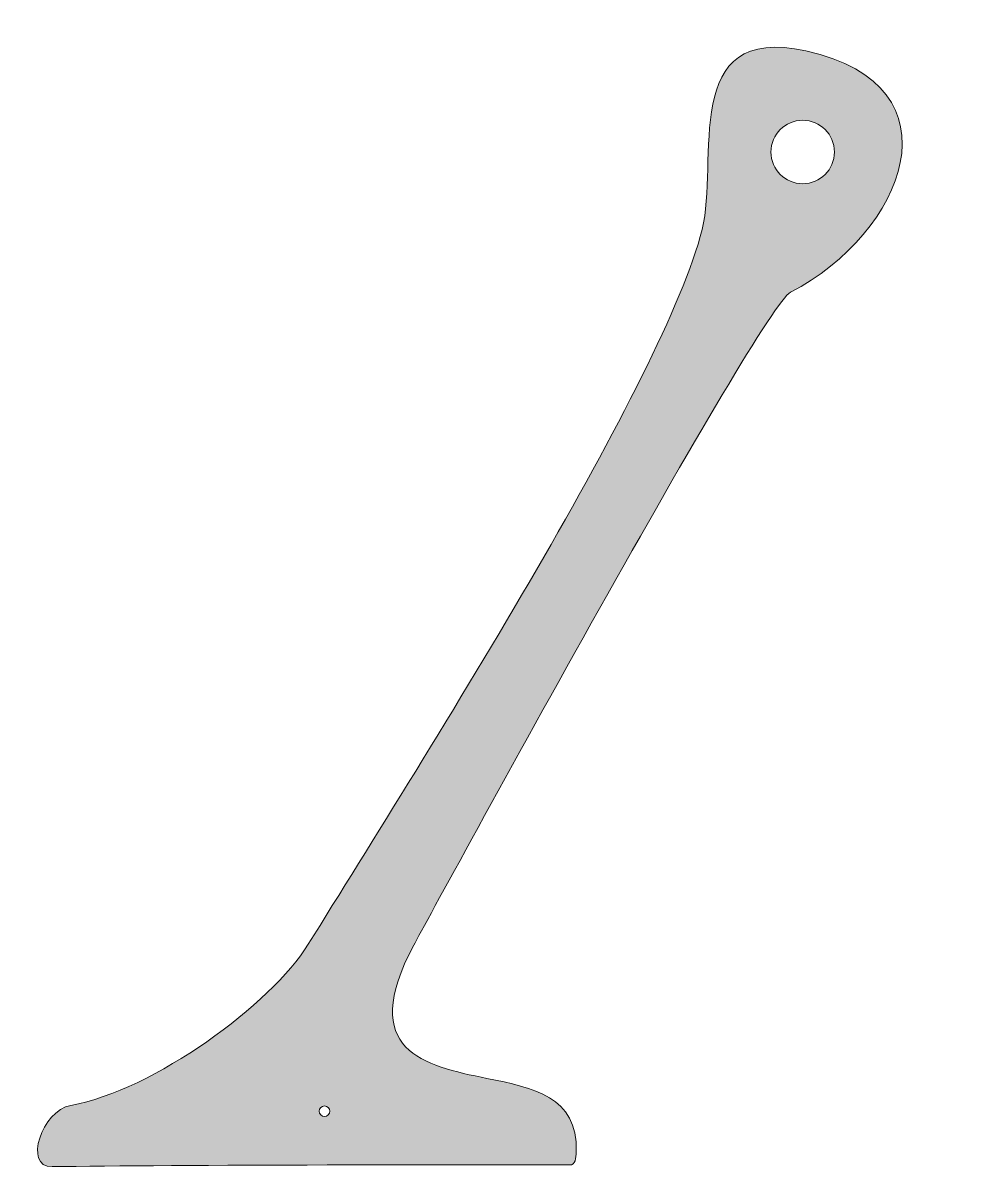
# Model space of a CAD drawing. Header units: millimetres. Extents: x 349 to 438, y -242 to -134.
import ezdxf

# ---------------------------------------------------------------- set-up
doc = ezdxf.new("R2010")
doc.units = ezdxf.units.MM
doc.header["$MEASUREMENT"] = 0
doc.layers.add('Raven', color=7, linetype='Continuous', lineweight=0)

msp = doc.modelspace()

# ---------------------------------------------------------------- hatches: boundary and pattern name
at = {"layer": 'Raven', "transparency": 33554687}
h = msp.add_hatch(color=1, dxfattribs=at)
edge = h.paths.add_edge_path()
edge.add_spline(control_points=[(422.76, -149.36), (421.11, -149.36), (419.76, -148.01), (419.76, -146.36), (419.76, -144.7), (421.11, -143.36), (422.76, -143.36), (424.42, -143.36), (425.76, -144.7), (425.76, -146.36), (425.76, -148.01), (424.42, -149.36), (422.76, -149.36)], knot_values=[0, 0, 0, 0, 1, 1, 1, 2, 2, 2, 3, 3, 3, 4, 4, 4, 4], degree=3, periodic=0)
edge = h.paths.add_edge_path()
edge.add_spline(control_points=[(377.58, -237.52), (377.3, -237.52), (377.08, -237.3), (377.08, -237.02), (377.08, -236.75), (377.3, -236.52), (377.58, -236.52), (377.86, -236.52), (378.08, -236.75), (378.08, -237.02), (378.08, -237.3), (377.86, -237.52), (377.58, -237.52)], knot_values=[0, 0, 0, 0, 1, 1, 1, 2, 2, 2, 3, 3, 3, 4, 4, 4, 4], degree=3, periodic=0)
edge = h.paths.add_edge_path()
edge.add_spline(control_points=[(423.07, -136.8), (411.05, -134.16), (414.89, -147.29), (413.26, -153.67), (409.67, -167.85), (387.51, -202.75), (376.05, -221.24), (372.54, -226.9), (361.45, -235.06), (353.6, -236.47), (350.89, -236.96), (349.08, -242.3), (351.84, -242.26), (362.68, -242.11), (394.02, -242.03), (400.69, -242.1), (401.34, -242.11), (401.33, -241.49), (401.36, -240.84), (401.56, -235.59), (397.26, -234.81), (392.93, -233.92), (387, -232.71), (380.67, -231.33), (386.02, -221.32), (388.17, -217.31), (418.79, -161.08), (421.62, -159.61), (432.39, -154.01), (438.01, -140.1), (423.07, -136.8)], knot_values=[0, 0, 0, 0, 1, 1, 1, 2, 2, 2, 3, 3, 3, 4, 4, 4, 5, 5, 5, 6, 6, 6, 7, 7, 7, 8, 8, 8, 9, 9, 9, 10, 10, 10, 10], degree=3, periodic=0)

# ---------------------------------------------------------------- linework, layer by layer
at = {"layer": 'Raven'}
for points, knots in [([(423.07, -136.8), (411.05, -134.16), (414.89, -147.29), (413.26, -153.67), (409.67, -167.85), (387.51, -202.75), (376.05, -221.24), (372.54, -226.9), (361.45, -235.06), (353.6, -236.47), (350.89, -236.96), (349.08, -242.3), (351.84, -242.26), (362.68, -242.11), (394.02, -242.03), (400.69, -242.1), (401.34, -242.11), (401.33, -241.49), (401.36, -240.84), (401.56, -235.59), (397.26, -234.81), (392.93, -233.92), (387, -232.71), (380.67, -231.33), (386.02, -221.32), (388.17, -217.31), (418.79, -161.08), (421.62, -159.61), (432.39, -154.01), (438.01, -140.1), (423.07, -136.8)], [0, 0, 0, 0, 1, 1, 1, 2, 2, 2, 3, 3, 3, 4, 4, 4, 5, 5, 5, 6, 6, 6, 7, 7, 7, 8, 8, 8, 9, 9, 9, 10, 10, 10, 10]), ([(422.76, -149.36), (421.11, -149.36), (419.76, -148.01), (419.76, -146.36), (419.76, -144.7), (421.11, -143.36), (422.76, -143.36), (424.42, -143.36), (425.76, -144.7), (425.76, -146.36), (425.76, -148.01), (424.42, -149.36), (422.76, -149.36)], [0, 0, 0, 0, 1, 1, 1, 2, 2, 2, 3, 3, 3, 4, 4, 4, 4]), ([(377.58, -237.52), (377.3, -237.52), (377.08, -237.3), (377.08, -237.02), (377.08, -236.75), (377.3, -236.52), (377.58, -236.52), (377.86, -236.52), (378.08, -236.75), (378.08, -237.02), (378.08, -237.3), (377.86, -237.52), (377.58, -237.52)], [0, 0, 0, 0, 1, 1, 1, 2, 2, 2, 3, 3, 3, 4, 4, 4, 4])]:
    msp.add_open_spline(points, degree=3, knots=knots, dxfattribs=at)

doc.saveas('drawing.dxf')
